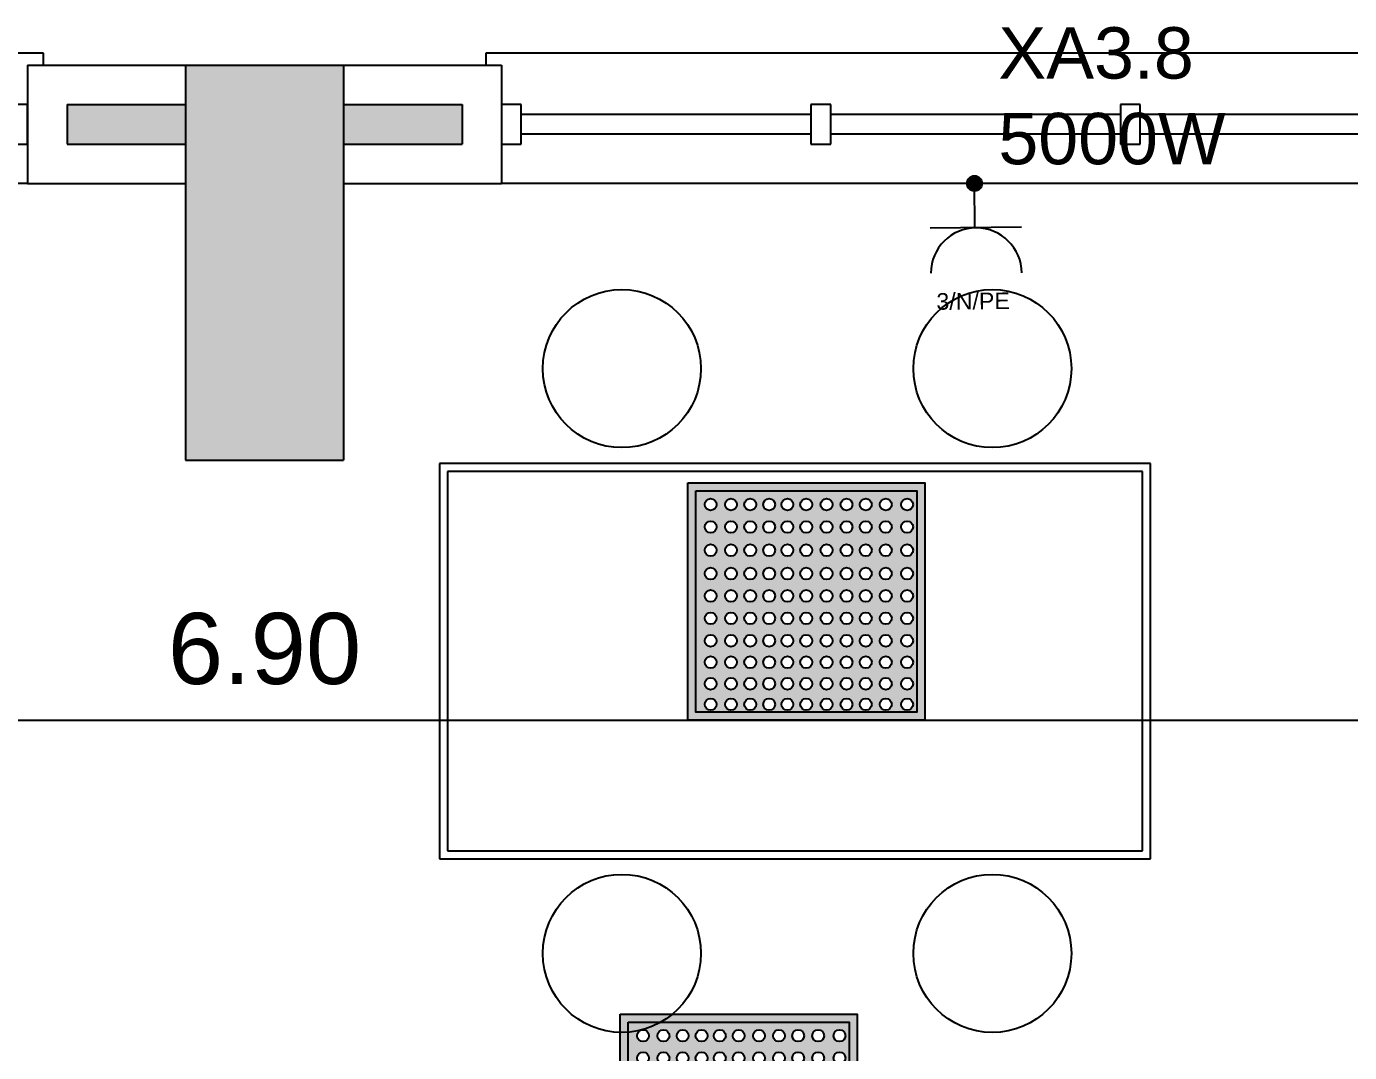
# Model space of a CAD drawing. Header units: metres. Extents: x -11 to 85, y -301 to 135.
# Drawn here: x 32.471 to 35.821, y -101.106 to -98.51 of the extents above; entities that cross this region are included whole.
import ezdxf

# ---------------------------------------------------------------- set-up
doc = ezdxf.new("R2010")
doc.units = ezdxf.units.M
doc.header["$LTSCALE"] = 0.036
doc.header["$PDMODE"] = 2
for name, color, linetype in [('arxitek aorofos', 252, 'Continuous'), ('DIMBLK', 252, 'Continuous'), ('HLEK-SYMBOL', 3, 'Continuous'), ('HLEK_FL001_SYMBOLS', 230, 'Continuous'), ('Parathira', 252, 'Continuous')]:
    doc.layers.add(name, color=color, linetype=linetype)
doc.styles.add('COMU-N', font='arial.ttf')
doc.styles.get("Standard").update_dxf_attribs({"font": 'arial.ttf'})
doc.dimstyles.new('CADWDOT', dxfattribs={"dimscale": 0.1, "dimtxt": 1.8, "dimasz": 0.08, "dimexe": 2, "dimexo": 0, "dimgap": 0.09, "dimtad": 0, "dimrnd": 0.001, "dimzin": 0, "dimdsep": 46, "dimtxsty": 'Standard', "dimblk1": 'ARTDIM', "dimblk2": 'ARTDIM', "dimsah": 1, "dimcen": 0.09, "dimdle": 0.05, "dimse1": 1, "dimse2": 1, "dimadec": 0, "dimazin": 0, "dimtfac": 1, "dimtmove": 0, "dimatfit": 3, "dimldrblk": 'ARTDIM', "dimfxl": 2, "dimtvp": 0.9999, "dimtolj": 1, "dimtzin": 0, "dimarcsym": 0})

# ---------------------------------------------------------------- blocks, each defined once
blk = doc.blocks.new('A$C52D13D70')
at = {"layer": 'Parathira'}
for p, q in [((-0.33, 0.04), (-0.33, -2.44)), ((-0.3, 0.04), (-0.33, 0.04)), ((-0.1, 0), (-0.2, 0)), ((-0.2, 0), (-0.2, -0.05)), ((-0.1, -0.05), (-0.1, 0)), ((0, 0), (0, -2.4)), ((-0.2, -0.05), (-0.1, -0.05)), ((-0.175, -0.05), (-0.175, -0.7833)), ((-0.125, -0.05), (-0.125, -0.7833)), ((-0.1, -0.7833), (-0.2, -0.7833)), ((-0.2, -0.7833), (-0.2, -0.8333)), ((-0.1, -0.8333), (-0.1, -0.7833)), ((-0.2, -0.8333), (-0.1, -0.8333)), ((-0.175, -0.8333), (-0.175, -1.5667)), ((-0.125, -0.8333), (-0.125, -1.5667)), ((-0.1, -1.5667), (-0.2, -1.5667)), ((-0.2, -1.5667), (-0.2, -1.6167)), ((-0.1, -1.6167), (-0.1, -1.5667)), ((-0.2, -1.6167), (-0.1, -1.6167)), ((-0.175, -1.6167), (-0.175, -2.35)), ((-0.125, -1.6167), (-0.125, -2.35)), ((-0.1, -2.35), (-0.2, -2.35)), ((-0.2, -2.35), (-0.2, -2.4)), ((-0.1, -2.4), (-0.1, -2.35)), ((-0.2, -2.4), (-0.1, -2.4)), ((-0.33, -2.44), (-0.3, -2.44))]:
    blk.add_line(p, q, dxfattribs=at)
blk = doc.blocks.new('ARTDIM')
at = {"layer": 'DIMBLK'}
for p, q in [((0, -24.9975), (0, 24.9975)), ((-24.9975, 0), (24.9975, 0))]:
    blk.add_line(p, q, dxfattribs=at)
blk.add_circle((0, 0), 8.25, dxfattribs=at)
blk = doc.blocks.new('*D1091')
at = {"layer": 'arxitek aorofos', "color": 0, "lineweight": -2}
blk.add_line((29.6317, -100.2648), (36.5157, -100.2648), dxfattribs=at)
at = {"layer": 'Defpoints', "color": 0, "transparency": 16777216}
for p in [(29.6237, -99.6075), (36.5237, -99.6075), (36.5237, -100.2648)]:
    blk.add_point(p, dxfattribs=at)
at = {"layer": 'arxitek aorofos', "color": 0, "lineweight": -2, "xscale": 0.008, "yscale": 0.008, "zscale": 0.008, "rotation": 180}
blk.add_blockref('ARTDIM', (29.6237, -100.2648), dxfattribs=at)
at = {"layer": 'arxitek aorofos', "color": 0, "lineweight": -2, "xscale": 0.008, "yscale": 0.008, "zscale": 0.008}
blk.add_blockref('ARTDIM', (36.5237, -100.2648), dxfattribs=at)
at = {"layer": 'arxitek aorofos', "color": 0, "insert": (33.0737, -100.0848), "char_height": 0.18, "attachment_point": 5}
blk.add_mtext('\\A1;6.90', dxfattribs=at)
blk = doc.blocks.new('thranio erga 2')
at = {"layer": 'arxitek aorofos'}
for p, q in [((-8.9619, 41.375), (-8.9619, 40.375)), ((-7.1619, 41.375), (-8.9619, 41.375)), ((-7.1619, 40.375), (-7.1619, 41.375)), ((-8.9419, 41.355), (-8.9419, 40.395)), ((-7.1819, 41.355), (-8.9419, 41.355)), ((-7.1819, 40.395), (-7.1819, 41.355)), ((-8.9619, 40.375), (-7.1619, 40.375)), ((-8.9419, 40.395), (-7.1819, 40.395))]:
    blk.add_line(p, q, dxfattribs=at)
for centre in [(-8.5002, 41.615), (-7.5622, 41.615), (-8.5002, 40.1355), (-7.5622, 40.1355)]:
    blk.add_circle(centre, 0.2, dxfattribs=at)
blk = doc.blocks.new('gJ6_a14')
at = {"linetype": 'Continuous'}
for p, q in [((-0.1176, 0.1119), (0.113, 0.1119)), ((0, 0.1119), (0, 0))]:
    blk.add_line(p, q, dxfattribs=at)
blk.add_arc((-0.0023, 0.2279), 0.1153, 180, 358.9566, dxfattribs=at)
blk = doc.blocks.new('*X1779')
at = {"color": 0}
for p, q in [((15.598, 2.587), (15.737, 2.727)), ((15.598, 2.622), (15.702, 2.727)), ((15.601, 2.607), (15.609, 2.616)), ((15.604, 2.646), (15.605, 2.647)), ((15.605, 2.559), (15.765, 2.719)), ((15.605, 2.577), (15.614, 2.585)), ((15.609, 2.652), (15.618, 2.66)), ((15.614, 2.621), (15.623, 2.63)), ((15.617, 2.536), (15.789, 2.707)), ((15.618, 2.59), (15.627, 2.599)), ((15.623, 2.665), (15.631, 2.674)), ((15.627, 2.634), (15.636, 2.643)), ((15.631, 2.603), (15.64, 2.612)), ((15.633, 2.516), (15.808, 2.691)), ((15.636, 2.678), (15.645, 2.687)), ((15.636, 2.572), (15.645, 2.581)), ((15.64, 2.647), (15.649, 2.656)), ((15.645, 2.616), (15.654, 2.625)), ((15.649, 2.691), (15.658, 2.7)), ((15.649, 2.585), (15.658, 2.594)), ((15.653, 2.501), (15.824, 2.672)), ((15.654, 2.66), (15.662, 2.669)), ((15.658, 2.63), (15.667, 2.638)), ((15.662, 2.705), (15.671, 2.714)), ((15.662, 2.599), (15.671, 2.607)), ((15.667, 2.674), (15.676, 2.683)), ((15.667, 2.568), (15.676, 2.577)), ((15.671, 2.643), (15.68, 2.652)), ((15.676, 2.718), (15.678, 2.721)), ((15.676, 2.489), (15.836, 2.648)), ((15.676, 2.612), (15.685, 2.621)), ((15.68, 2.687), (15.689, 2.696)), ((15.68, 2.581), (15.689, 2.59)), ((15.685, 2.656), (15.693, 2.665)), ((15.689, 2.625), (15.698, 2.634)), ((15.693, 2.7), (15.702, 2.709)), ((15.693, 2.594), (15.702, 2.603)), ((15.698, 2.669), (15.707, 2.678)), ((15.702, 2.638), (15.711, 2.647)), ((15.705, 2.482), (15.843, 2.62)), ((15.707, 2.714), (15.715, 2.722)), ((15.707, 2.607), (15.715, 2.616)), ((15.711, 2.683), (15.72, 2.691)), ((15.711, 2.577), (15.72, 2.585)), ((15.715, 2.652), (15.724, 2.66)), ((15.72, 2.727), (15.721, 2.728)), ((15.72, 2.621), (15.729, 2.63)), ((15.724, 2.696), (15.733, 2.705)), ((15.724, 2.59), (15.733, 2.599)), ((15.729, 2.665), (15.738, 2.674)), ((15.733, 2.634), (15.742, 2.643)), ((15.738, 2.709), (15.746, 2.718)), ((15.738, 2.603), (15.746, 2.612)), ((15.741, 2.482), (15.842, 2.584)), ((15.742, 2.678), (15.751, 2.687)), ((15.742, 2.572), (15.751, 2.581)), ((15.746, 2.647), (15.755, 2.656)), ((15.751, 2.722), (15.752, 2.724)), ((15.751, 2.616), (15.76, 2.625)), ((15.755, 2.691), (15.764, 2.7)), ((15.755, 2.585), (15.764, 2.594)), ((15.76, 2.66), (15.768, 2.669)), ((15.764, 2.63), (15.773, 2.638)), ((15.768, 2.705), (15.777, 2.714)), ((15.768, 2.599), (15.777, 2.607)), ((15.773, 2.674), (15.782, 2.683)), ((15.773, 2.568), (15.782, 2.577)), ((15.777, 2.643), (15.786, 2.652)), ((15.782, 2.612), (15.791, 2.621)), ((15.786, 2.687), (15.795, 2.696)), ((15.786, 2.581), (15.795, 2.59)), ((15.791, 2.656), (15.799, 2.665)), ((15.795, 2.625), (15.804, 2.634)), ((15.799, 2.594), (15.808, 2.603)), ((15.804, 2.669), (15.813, 2.678)), ((15.808, 2.638), (15.817, 2.647)), ((15.813, 2.607), (15.822, 2.616)), ((15.817, 2.577), (15.826, 2.585)), ((15.822, 2.652), (15.83, 2.66)), ((15.826, 2.621), (15.835, 2.63)), ((15.83, 2.59), (15.839, 2.599)), ((15.839, 2.634), (15.84, 2.635)), ((15.844, 2.603), (15.844, 2.603)), ((15.611, 2.547), (15.618, 2.554)), ((15.623, 2.559), (15.631, 2.568)), ((15.627, 2.528), (15.636, 2.537)), ((15.64, 2.541), (15.649, 2.55)), ((15.645, 2.51), (15.654, 2.519)), ((15.654, 2.554), (15.662, 2.563)), ((15.658, 2.523), (15.667, 2.532)), ((15.664, 2.494), (15.671, 2.501)), ((15.671, 2.537), (15.68, 2.546)), ((15.676, 2.506), (15.685, 2.515)), ((15.685, 2.55), (15.693, 2.559)), ((15.689, 2.519), (15.698, 2.528)), ((15.693, 2.488), (15.702, 2.497)), ((15.698, 2.563), (15.707, 2.572)), ((15.702, 2.532), (15.711, 2.541)), ((15.707, 2.501), (15.715, 2.51)), ((15.715, 2.546), (15.724, 2.554)), ((15.72, 2.515), (15.729, 2.523)), ((15.724, 2.484), (15.733, 2.493)), ((15.729, 2.559), (15.738, 2.568)), ((15.733, 2.528), (15.742, 2.537)), ((15.738, 2.497), (15.746, 2.506)), ((15.746, 2.541), (15.755, 2.55)), ((15.751, 2.51), (15.76, 2.519)), ((15.76, 2.554), (15.768, 2.563)), ((15.764, 2.523), (15.773, 2.532)), ((15.768, 2.493), (15.777, 2.501)), ((15.777, 2.537), (15.786, 2.546)), ((15.782, 2.506), (15.791, 2.515)), ((15.791, 2.55), (15.799, 2.559)), ((15.795, 2.519), (15.804, 2.528)), ((15.804, 2.563), (15.813, 2.572)), ((15.808, 2.532), (15.817, 2.541)), ((15.822, 2.546), (15.83, 2.554)), ((15.835, 2.559), (15.835, 2.56))]:
    blk.add_line(p, q, dxfattribs=at)
blk = doc.blocks.new('GJ6_A78')
at = {"layer": 'HLEK-SYMBOL', "color": 0, "linetype": 'Continuous'}
blk.add_circle((0, 0), 0.0989, dxfattribs=at)
at = {"layer": 'HLEK-SYMBOL', "color": 0, "xscale": 0.8, "yscale": 0.8, "zscale": 0.8}
blk.add_blockref('*X1779', (-12.576, -2.084), dxfattribs=at)
blk = doc.blocks.new('priza')
at = {"layer": 'HLEK_FL001_SYMBOLS', "xscale": 0.1951472641207488, "yscale": 0.1951472641207488, "zscale": 0.1951472641207488}
blk.add_blockref('GJ6_A78', (87.4, -100.4953), dxfattribs=at)
at = {"layer": 'HLEK_FL001_SYMBOLS', "rotation": 180}
blk.add_blockref('gJ6_a14', (87.4, -100.4952), dxfattribs=at)
blk = doc.blocks.new('biomixaniki priza 1')
at = {"layer": 'HLEK_FL001_SYMBOLS'}
blk.add_blockref('priza', (376.9186, 124.9321), dxfattribs=at)
at = {"layer": 'HLEK_FL001_SYMBOLS', "ltscale": 5}
blk.add_text('3/N/PE', height=0.042, dxfattribs=at).set_placement((464.2192, 24.1181))
blk = doc.blocks.new('led 46W tetragono')
at = {"layer": 'HLEK_FL001_SYMBOLS'}
h = blk.add_hatch(color=256, dxfattribs=at)
h.dxf.hatch_style = 1
h.paths.add_polyline_path([(104.7283, -8.1225), (104.7283, -8.7225), (105.3283, -8.7225), (105.3283, -8.1225)])
h.paths.add_polyline_path([(105.3083, -8.1425), (105.3083, -8.7025), (104.7483, -8.7025), (104.7483, -8.1425)], flags=16)
h.paths.add_polyline_path([(104.9493, -8.1771, -1), (104.9193, -8.1771, -1)], flags=0)
h.paths.add_polyline_path([(104.9954, -8.1771, -1), (104.9654, -8.1771, -1)], flags=0)
h.paths.add_polyline_path([(104.9014, -8.1771, -1), (104.8714, -8.1771, -1)], flags=0)
h.paths.add_polyline_path([(105.0432, -8.1771, -1), (105.0133, -8.1771, -1)], flags=0)
h.paths.add_polyline_path([(104.9493, -8.2338, -1), (104.9193, -8.2338, -1)], flags=0)
h.paths.add_polyline_path([(104.9954, -8.2338, -1), (104.9654, -8.2338, -1)], flags=0)
h.paths.add_polyline_path([(104.9014, -8.2338, -1), (104.8714, -8.2338, -1)], flags=0)
h.paths.add_polyline_path([(104.8526, -8.1771, -1), (104.8227, -8.1771, -1)], flags=0)
h.paths.add_polyline_path([(105.0432, -8.2338, -1), (105.0133, -8.2338, -1)], flags=0)
h.paths.add_polyline_path([(105.0946, -8.1771, -1), (105.0647, -8.1771, -1)], flags=0)
h.paths.add_polyline_path([(104.8526, -8.2338, -1), (104.8227, -8.2338, -1)], flags=0)
h.paths.add_polyline_path([(105.0946, -8.2338, -1), (105.0647, -8.2338, -1)], flags=0)
h.paths.add_polyline_path([(104.9493, -8.2927, -1), (104.9193, -8.2927, -1)], flags=0)
h.paths.add_polyline_path([(104.9954, -8.2927, -1), (104.9654, -8.2927, -1)], flags=0)
h.paths.add_polyline_path([(104.8012, -8.1771, -1), (104.7713, -8.1771, -1)], flags=0)
h.paths.add_polyline_path([(104.9014, -8.2927, -1), (104.8714, -8.2927, -1)], flags=0)
h.paths.add_polyline_path([(105.0432, -8.2927, -1), (105.0133, -8.2927, -1)], flags=0)
h.paths.add_polyline_path([(105.1452, -8.1771, -1), (105.1152, -8.1771, -1)], flags=0)
h.paths.add_polyline_path([(104.8012, -8.2338, -1), (104.7713, -8.2338, -1)], flags=0)
h.paths.add_polyline_path([(104.8526, -8.2927, -1), (104.8227, -8.2927, -1)], flags=0)
h.paths.add_polyline_path([(105.1452, -8.2338, -1), (105.1152, -8.2338, -1)], flags=0)
h.paths.add_polyline_path([(105.0946, -8.2927, -1), (105.0647, -8.2927, -1)], flags=0)
h.paths.add_polyline_path([(104.9493, -8.3517, -1), (104.9193, -8.3517, -1)], flags=0)
h.paths.add_polyline_path([(104.9954, -8.3517, -1), (104.9654, -8.3517, -1)], flags=0)
h.paths.add_polyline_path([(105.1939, -8.1771, -1), (105.164, -8.1771, -1)], flags=0)
h.paths.add_polyline_path([(104.9014, -8.3517, -1), (104.8714, -8.3517, -1)], flags=0)
h.paths.add_polyline_path([(105.0432, -8.3517, -1), (105.0133, -8.3517, -1)], flags=0)
h.paths.add_polyline_path([(104.8012, -8.2927, -1), (104.7713, -8.2927, -1)], flags=0)
h.paths.add_polyline_path([(105.1452, -8.2927, -1), (105.1152, -8.2927, -1)], flags=0)
h.paths.add_polyline_path([(105.1939, -8.2338, -1), (105.164, -8.2338, -1)], flags=0)
h.paths.add_polyline_path([(104.8526, -8.3517, -1), (104.8227, -8.3517, -1)], flags=0)
h.paths.add_polyline_path([(105.0946, -8.3517, -1), (105.0647, -8.3517, -1)], flags=0)
h.paths.add_polyline_path([(105.1939, -8.2927, -1), (105.164, -8.2927, -1)], flags=0)
h.paths.add_polyline_path([(105.2445, -8.1771, -1), (105.2145, -8.1771, -1)], flags=0)
h.paths.add_polyline_path([(104.8012, -8.3517, -1), (104.7713, -8.3517, -1)], flags=0)
h.paths.add_polyline_path([(104.9493, -8.4083, -1), (104.9193, -8.4083, -1)], flags=0)
h.paths.add_polyline_path([(104.9954, -8.4083, -1), (104.9654, -8.4083, -1)], flags=0)
h.paths.add_polyline_path([(105.1452, -8.3517, -1), (105.1152, -8.3517, -1)], flags=0)
h.paths.add_polyline_path([(104.9014, -8.4083, -1), (104.8714, -8.4083, -1)], flags=0)
h.paths.add_polyline_path([(105.0432, -8.4083, -1), (105.0133, -8.4083, -1)], flags=0)
h.paths.add_polyline_path([(105.2445, -8.2338, -1), (105.2145, -8.2338, -1)], flags=0)
h.paths.add_polyline_path([(104.8526, -8.4083, -1), (104.8227, -8.4083, -1)], flags=0)
h.paths.add_polyline_path([(105.0946, -8.4083, -1), (105.0647, -8.4083, -1)], flags=0)
h.paths.add_polyline_path([(105.1939, -8.3517, -1), (105.164, -8.3517, -1)], flags=0)
h.paths.add_polyline_path([(105.2445, -8.2927, -1), (105.2145, -8.2927, -1)], flags=0)
h.paths.add_polyline_path([(104.8012, -8.4083, -1), (104.7713, -8.4083, -1)], flags=0)
h.paths.add_polyline_path([(105.1452, -8.4083, -1), (105.1152, -8.4083, -1)], flags=0)
h.paths.add_polyline_path([(105.2985, -8.1771, -1), (105.2686, -8.1771, -1)], flags=0)
h.paths.add_polyline_path([(104.9493, -8.465, -1), (104.9193, -8.465, -1)], flags=0)
h.paths.add_polyline_path([(104.9954, -8.465, -1), (104.9654, -8.465, -1)], flags=0)
h.paths.add_polyline_path([(104.9014, -8.465, -1), (104.8714, -8.465, -1)], flags=0)
h.paths.add_polyline_path([(105.0432, -8.465, -1), (105.0133, -8.465, -1)], flags=0)
h.paths.add_polyline_path([(105.2985, -8.2338, -1), (105.2686, -8.2338, -1)], flags=0)
h.paths.add_polyline_path([(105.2445, -8.3517, -1), (105.2145, -8.3517, -1)], flags=0)
h.paths.add_polyline_path([(104.8526, -8.465, -1), (104.8227, -8.465, -1)], flags=0)
h.paths.add_polyline_path([(105.1939, -8.4083, -1), (105.164, -8.4083, -1)], flags=0)
h.paths.add_polyline_path([(105.0946, -8.465, -1), (105.0647, -8.465, -1)], flags=0)
h.paths.add_polyline_path([(105.2985, -8.2927, -1), (105.2686, -8.2927, -1)], flags=0)
h.paths.add_polyline_path([(104.8012, -8.465, -1), (104.7713, -8.465, -1)], flags=0)
h.paths.add_polyline_path([(105.1452, -8.465, -1), (105.1152, -8.465, -1)], flags=0)
h.paths.add_polyline_path([(105.2445, -8.4083, -1), (105.2145, -8.4083, -1)], flags=0)
h.paths.add_polyline_path([(104.9493, -8.5217, -1), (104.9193, -8.5217, -1)], flags=0)
h.paths.add_polyline_path([(104.9954, -8.5217, -1), (104.9654, -8.5217, -1)], flags=0)
h.paths.add_polyline_path([(105.2985, -8.3517, -1), (105.2686, -8.3517, -1)], flags=0)
h.paths.add_polyline_path([(104.9014, -8.5217, -1), (104.8714, -8.5217, -1)], flags=0)
h.paths.add_polyline_path([(105.0432, -8.5217, -1), (105.0133, -8.5217, -1)], flags=0)
h.paths.add_polyline_path([(105.1939, -8.465, -1), (105.164, -8.465, -1)], flags=0)
h.paths.add_polyline_path([(104.8526, -8.5217, -1), (104.8227, -8.5217, -1)], flags=0)
h.paths.add_polyline_path([(105.0946, -8.5217, -1), (105.0647, -8.5217, -1)], flags=0)
h.paths.add_polyline_path([(104.8012, -8.5217, -1), (104.7713, -8.5217, -1)], flags=0)
h.paths.add_polyline_path([(105.1452, -8.5217, -1), (105.1152, -8.5217, -1)], flags=0)
h.paths.add_polyline_path([(105.2985, -8.4083, -1), (105.2686, -8.4083, -1)], flags=0)
h.paths.add_polyline_path([(105.2445, -8.465, -1), (105.2145, -8.465, -1)], flags=0)
h.paths.add_polyline_path([(104.9493, -8.5761, -1), (104.9193, -8.5761, -1)], flags=0)
h.paths.add_polyline_path([(104.9954, -8.5761, -1), (104.9654, -8.5761, -1)], flags=0)
h.paths.add_polyline_path([(105.1939, -8.5217, -1), (105.164, -8.5217, -1)], flags=0)
h.paths.add_polyline_path([(104.9014, -8.5761, -1), (104.8714, -8.5761, -1)], flags=0)
h.paths.add_polyline_path([(105.0432, -8.5761, -1), (105.0133, -8.5761, -1)], flags=0)
h.paths.add_polyline_path([(104.8526, -8.5761, -1), (104.8227, -8.5761, -1)], flags=0)
h.paths.add_polyline_path([(105.0946, -8.5761, -1), (105.0647, -8.5761, -1)], flags=0)
h.paths.add_polyline_path([(105.2985, -8.465, -1), (105.2686, -8.465, -1)], flags=0)
h.paths.add_polyline_path([(104.8012, -8.5761, -1), (104.7713, -8.5761, -1)], flags=0)
h.paths.add_polyline_path([(105.2445, -8.5217, -1), (105.2145, -8.5217, -1)], flags=0)
h.paths.add_polyline_path([(105.1452, -8.5761, -1), (105.1152, -8.5761, -1)], flags=0)
h.paths.add_polyline_path([(105.1939, -8.5761, -1), (105.164, -8.5761, -1)], flags=0)
h.paths.add_polyline_path([(104.9493, -8.6305, -1), (104.9193, -8.6305, -1)], flags=0)
h.paths.add_polyline_path([(104.9954, -8.6305, -1), (104.9654, -8.6305, -1)], flags=0)
h.paths.add_polyline_path([(104.9014, -8.6305, -1), (104.8714, -8.6305, -1)], flags=0)
h.paths.add_polyline_path([(105.0432, -8.6305, -1), (105.0133, -8.6305, -1)], flags=0)
h.paths.add_polyline_path([(105.2985, -8.5217, -1), (105.2686, -8.5217, -1)], flags=0)
h.paths.add_polyline_path([(104.8526, -8.6305, -1), (104.8227, -8.6305, -1)], flags=0)
h.paths.add_polyline_path([(105.0946, -8.6305, -1), (105.0647, -8.6305, -1)], flags=0)
h.paths.add_polyline_path([(105.2445, -8.5761, -1), (105.2145, -8.5761, -1)], flags=0)
h.paths.add_polyline_path([(104.8012, -8.6305, -1), (104.7713, -8.6305, -1)], flags=0)
h.paths.add_polyline_path([(105.1452, -8.6305, -1), (105.1152, -8.6305, -1)], flags=0)
h.paths.add_polyline_path([(105.1939, -8.6305, -1), (105.164, -8.6305, -1)], flags=0)
h.paths.add_polyline_path([(104.9493, -8.6826, -1), (104.9193, -8.6826, -1)], flags=0)
h.paths.add_polyline_path([(104.9954, -8.6826, -1), (104.9654, -8.6826, -1)], flags=0)
h.paths.add_polyline_path([(105.2985, -8.5761, -1), (105.2686, -8.5761, -1)], flags=0)
h.paths.add_polyline_path([(104.9014, -8.6826, -1), (104.8714, -8.6826, -1)], flags=0)
h.paths.add_polyline_path([(105.0432, -8.6826, -1), (105.0133, -8.6826, -1)], flags=0)
h.paths.add_polyline_path([(104.8526, -8.6826, -1), (104.8227, -8.6826, -1)], flags=0)
h.paths.add_polyline_path([(105.0946, -8.6826, -1), (105.0647, -8.6826, -1)], flags=0)
h.paths.add_polyline_path([(105.2445, -8.6305, -1), (105.2145, -8.6305, -1)], flags=0)
h.paths.add_polyline_path([(104.8012, -8.6826, -1), (104.7713, -8.6826, -1)], flags=0)
h.paths.add_polyline_path([(105.1452, -8.6826, -1), (105.1152, -8.6826, -1)], flags=0)
h.paths.add_polyline_path([(105.1939, -8.6826, -1), (105.164, -8.6826, -1)], flags=0)
h.paths.add_polyline_path([(105.2985, -8.6305, -1), (105.2686, -8.6305, -1)], flags=0)
h.paths.add_polyline_path([(105.2445, -8.6826, -1), (105.2145, -8.6826, -1)], flags=0)
h.paths.add_polyline_path([(105.2985, -8.6826, -1), (105.2686, -8.6826, -1)], flags=0)
h = blk.add_hatch(color=181, dxfattribs=at)
h.dxf.hatch_style = 1
h.paths.add_polyline_path([(104.7483, -8.1425), (104.7483, -8.7025), (105.3083, -8.7025), (105.3083, -8.1425)])
h.paths.add_polyline_path([(104.9954, -8.3517, -1), (104.9654, -8.3517, -1)], flags=16)
h.paths.add_polyline_path([(105.0432, -8.3517, -1), (105.0133, -8.3517, -1)], flags=16)
h.paths.add_polyline_path([(104.9654, -8.2927, -1), (104.9954, -8.2927, -1)], flags=16)
h.paths.add_polyline_path([(105.0133, -8.2927, -1), (105.0432, -8.2927, -1)], flags=16)
h.paths.add_polyline_path([(104.9493, -8.3517, -1), (104.9193, -8.3517, -1)], flags=16)
h.paths.add_polyline_path([(104.9193, -8.2927, -1), (104.9493, -8.2927, -1)], flags=16)
h.paths.add_polyline_path([(105.0946, -8.3517, -1), (105.0647, -8.3517, -1)], flags=16)
h.paths.add_polyline_path([(105.0647, -8.2927, -1), (105.0946, -8.2927, -1)], flags=16)
h.paths.add_polyline_path([(104.9954, -8.4083, -1), (104.9654, -8.4083, -1)], flags=16)
h.paths.add_polyline_path([(105.0432, -8.4083, -1), (105.0133, -8.4083, -1)], flags=16)
h.paths.add_polyline_path([(104.9654, -8.2338, -1), (104.9954, -8.2338, -1)], flags=16)
h.paths.add_polyline_path([(105.0133, -8.2338, -1), (105.0432, -8.2338, -1)], flags=16)
h.paths.add_polyline_path([(104.9493, -8.4083, -1), (104.9193, -8.4083, -1)], flags=16)
h.paths.add_polyline_path([(105.0946, -8.4083, -1), (105.0647, -8.4083, -1)], flags=16)
h.paths.add_polyline_path([(104.9193, -8.2338, -1), (104.9493, -8.2338, -1)], flags=16)
h.paths.add_polyline_path([(105.0647, -8.2338, -1), (105.0946, -8.2338, -1)], flags=16)
h.paths.add_polyline_path([(104.9014, -8.3517, -1), (104.8714, -8.3517, -1)], flags=16)
h.paths.add_polyline_path([(104.8714, -8.2927, -1), (104.9014, -8.2927, -1)], flags=16)
h.paths.add_polyline_path([(105.1452, -8.3517, -1), (105.1152, -8.3517, -1)], flags=16)
h.paths.add_polyline_path([(105.1152, -8.2927, -1), (105.1452, -8.2927, -1)], flags=16)
h.paths.add_polyline_path([(104.9954, -8.465, -1), (104.9654, -8.465, -1)], flags=16)
h.paths.add_polyline_path([(105.0432, -8.465, -1), (105.0133, -8.465, -1)], flags=16)
h.paths.add_polyline_path([(104.9014, -8.4083, -1), (104.8714, -8.4083, -1)], flags=16)
h.paths.add_polyline_path([(104.8714, -8.2338, -1), (104.9014, -8.2338, -1)], flags=16)
h.paths.add_polyline_path([(104.9654, -8.1771, -1), (104.9954, -8.1771, -1)], flags=16)
h.paths.add_polyline_path([(105.0133, -8.1771, -1), (105.0432, -8.1771, -1)], flags=16)
h.paths.add_polyline_path([(105.1452, -8.4083, -1), (105.1152, -8.4083, -1)], flags=16)
h.paths.add_polyline_path([(104.9493, -8.465, -1), (104.9193, -8.465, -1)], flags=16)
h.paths.add_polyline_path([(105.1152, -8.2338, -1), (105.1452, -8.2338, -1)], flags=16)
h.paths.add_polyline_path([(105.0946, -8.465, -1), (105.0647, -8.465, -1)], flags=16)
h.paths.add_polyline_path([(104.9193, -8.1771, -1), (104.9493, -8.1771, -1)], flags=16)
h.paths.add_polyline_path([(105.0647, -8.1771, -1), (105.0946, -8.1771, -1)], flags=16)
h.paths.add_polyline_path([(104.8526, -8.3517, -1), (104.8227, -8.3517, -1)], flags=16)
h.paths.add_polyline_path([(104.8227, -8.2927, -1), (104.8526, -8.2927, -1)], flags=16)
h.paths.add_polyline_path([(105.1939, -8.3517, -1), (105.164, -8.3517, -1)], flags=16)
h.paths.add_polyline_path([(105.164, -8.2927, -1), (105.1939, -8.2927, -1)], flags=16)
h.paths.add_polyline_path([(104.9014, -8.465, -1), (104.8714, -8.465, -1)], flags=16)
h.paths.add_polyline_path([(104.8526, -8.4083, -1), (104.8227, -8.4083, -1)], flags=16)
h.paths.add_polyline_path([(105.1452, -8.465, -1), (105.1152, -8.465, -1)], flags=16)
h.paths.add_polyline_path([(104.8714, -8.1771, -1), (104.9014, -8.1771, -1)], flags=16)
h.paths.add_polyline_path([(104.8227, -8.2338, -1), (104.8526, -8.2338, -1)], flags=16)
h.paths.add_polyline_path([(105.1939, -8.4083, -1), (105.164, -8.4083, -1)], flags=16)
h.paths.add_polyline_path([(105.1152, -8.1771, -1), (105.1452, -8.1771, -1)], flags=16)
h.paths.add_polyline_path([(104.9954, -8.5217, -1), (104.9654, -8.5217, -1)], flags=16)
h.paths.add_polyline_path([(105.0432, -8.5217, -1), (105.0133, -8.5217, -1)], flags=16)
h.paths.add_polyline_path([(105.164, -8.2338, -1), (105.1939, -8.2338, -1)], flags=16)
h.paths.add_polyline_path([(104.9493, -8.5217, -1), (104.9193, -8.5217, -1)], flags=16)
h.paths.add_polyline_path([(105.0946, -8.5217, -1), (105.0647, -8.5217, -1)], flags=16)
h.paths.add_polyline_path([(104.8526, -8.465, -1), (104.8227, -8.465, -1)], flags=16)
h.paths.add_polyline_path([(104.8012, -8.3517, -1), (104.7713, -8.3517, -1)], flags=16)
h.paths.add_polyline_path([(104.7713, -8.2927, -1), (104.8012, -8.2927, -1)], flags=16)
h.paths.add_polyline_path([(104.8227, -8.1771, -1), (104.8526, -8.1771, -1)], flags=16)
h.paths.add_polyline_path([(105.1939, -8.465, -1), (105.164, -8.465, -1)], flags=16)
h.paths.add_polyline_path([(105.2445, -8.3517, -1), (105.2145, -8.3517, -1)], flags=16)
h.paths.add_polyline_path([(104.9014, -8.5217, -1), (104.8714, -8.5217, -1)], flags=16)
h.paths.add_polyline_path([(105.2145, -8.2927, -1), (105.2445, -8.2927, -1)], flags=16)
h.paths.add_polyline_path([(105.164, -8.1771, -1), (105.1939, -8.1771, -1)], flags=16)
h.paths.add_polyline_path([(104.8012, -8.4083, -1), (104.7713, -8.4083, -1)], flags=16)
h.paths.add_polyline_path([(105.1452, -8.5217, -1), (105.1152, -8.5217, -1)], flags=16)
h.paths.add_polyline_path([(104.7713, -8.2338, -1), (104.8012, -8.2338, -1)], flags=16)
h.paths.add_polyline_path([(105.2445, -8.4083, -1), (105.2145, -8.4083, -1)], flags=16)
h.paths.add_polyline_path([(105.2145, -8.2338, -1), (105.2445, -8.2338, -1)], flags=16)
h.paths.add_polyline_path([(104.9954, -8.5761, -1), (104.9654, -8.5761, -1)], flags=16)
h.paths.add_polyline_path([(105.0432, -8.5761, -1), (105.0133, -8.5761, -1)], flags=16)
h.paths.add_polyline_path([(104.8526, -8.5217, -1), (104.8227, -8.5217, -1)], flags=16)
h.paths.add_polyline_path([(104.8012, -8.465, -1), (104.7713, -8.465, -1)], flags=16)
h.paths.add_polyline_path([(104.9493, -8.5761, -1), (104.9193, -8.5761, -1)], flags=16)
h.paths.add_polyline_path([(105.0946, -8.5761, -1), (105.0647, -8.5761, -1)], flags=16)
h.paths.add_polyline_path([(105.1939, -8.5217, -1), (105.164, -8.5217, -1)], flags=16)
h.paths.add_polyline_path([(104.7713, -8.1771, -1), (104.8012, -8.1771, -1)], flags=16)
h.paths.add_polyline_path([(105.2445, -8.465, -1), (105.2145, -8.465, -1)], flags=16)
h.paths.add_polyline_path([(105.2145, -8.1771, -1), (105.2445, -8.1771, -1)], flags=16)
h.paths.add_polyline_path([(104.9014, -8.5761, -1), (104.8714, -8.5761, -1)], flags=16)
h.paths.add_polyline_path([(105.1452, -8.5761, -1), (105.1152, -8.5761, -1)], flags=16)
h.paths.add_polyline_path([(105.2985, -8.3517, -1), (105.2686, -8.3517, -1)], flags=16)
h.paths.add_polyline_path([(105.2686, -8.2927, -1), (105.2985, -8.2927, -1)], flags=16)
h.paths.add_polyline_path([(105.2985, -8.4083, -1), (105.2686, -8.4083, -1)], flags=16)
h.paths.add_polyline_path([(104.8012, -8.5217, -1), (104.7713, -8.5217, -1)], flags=16)
h.paths.add_polyline_path([(105.2686, -8.2338, -1), (105.2985, -8.2338, -1)], flags=16)
h.paths.add_polyline_path([(105.2445, -8.5217, -1), (105.2145, -8.5217, -1)], flags=16)
h.paths.add_polyline_path([(104.8526, -8.5761, -1), (104.8227, -8.5761, -1)], flags=16)
h.paths.add_polyline_path([(104.9954, -8.6305, -1), (104.9654, -8.6305, -1)], flags=16)
h.paths.add_polyline_path([(105.1939, -8.5761, -1), (105.164, -8.5761, -1)], flags=16)
h.paths.add_polyline_path([(105.0432, -8.6305, -1), (105.0133, -8.6305, -1)], flags=16)
h.paths.add_polyline_path([(104.9493, -8.6305, -1), (104.9193, -8.6305, -1)], flags=16)
h.paths.add_polyline_path([(105.2985, -8.465, -1), (105.2686, -8.465, -1)], flags=16)
h.paths.add_polyline_path([(105.0946, -8.6305, -1), (105.0647, -8.6305, -1)], flags=16)
h.paths.add_polyline_path([(105.2686, -8.1771, -1), (105.2985, -8.1771, -1)], flags=16)
h.paths.add_polyline_path([(104.9014, -8.6305, -1), (104.8714, -8.6305, -1)], flags=16)
h.paths.add_polyline_path([(105.1452, -8.6305, -1), (105.1152, -8.6305, -1)], flags=16)
h.paths.add_polyline_path([(104.8012, -8.5761, -1), (104.7713, -8.5761, -1)], flags=16)
h.paths.add_polyline_path([(105.2445, -8.5761, -1), (105.2145, -8.5761, -1)], flags=16)
h.paths.add_polyline_path([(105.2985, -8.5217, -1), (105.2686, -8.5217, -1)], flags=16)
h.paths.add_polyline_path([(104.8526, -8.6305, -1), (104.8227, -8.6305, -1)], flags=16)
h.paths.add_polyline_path([(105.1939, -8.6305, -1), (105.164, -8.6305, -1)], flags=16)
h.paths.add_polyline_path([(104.9954, -8.6826, -1), (104.9654, -8.6826, -1)], flags=16)
h.paths.add_polyline_path([(105.0432, -8.6826, -1), (105.0133, -8.6826, -1)], flags=16)
h.paths.add_polyline_path([(104.9493, -8.6826, -1), (104.9193, -8.6826, -1)], flags=16)
h.paths.add_polyline_path([(105.0946, -8.6826, -1), (105.0647, -8.6826, -1)], flags=16)
h.paths.add_polyline_path([(104.8012, -8.6305, -1), (104.7713, -8.6305, -1)], flags=16)
h.paths.add_polyline_path([(104.9014, -8.6826, -1), (104.8714, -8.6826, -1)], flags=16)
h.paths.add_polyline_path([(105.2985, -8.5761, -1), (105.2686, -8.5761, -1)], flags=16)
h.paths.add_polyline_path([(105.1452, -8.6826, -1), (105.1152, -8.6826, -1)], flags=16)
h.paths.add_polyline_path([(105.2445, -8.6305, -1), (105.2145, -8.6305, -1)], flags=16)
h.paths.add_polyline_path([(104.8526, -8.6826, -1), (104.8227, -8.6826, -1)], flags=16)
h.paths.add_polyline_path([(105.1939, -8.6826, -1), (105.164, -8.6826, -1)], flags=16)
h.paths.add_polyline_path([(105.2985, -8.6305, -1), (105.2686, -8.6305, -1)], flags=16)
h.paths.add_polyline_path([(104.8012, -8.6826, -1), (104.7713, -8.6826, -1)], flags=16)
h.paths.add_polyline_path([(105.2445, -8.6826, -1), (105.2145, -8.6826, -1)], flags=16)
h.paths.add_polyline_path([(105.2985, -8.6826, -1), (105.2686, -8.6826, -1)], flags=16)
for points in [[(104.7283, -8.1225), (105.3283, -8.1225), (105.3283, -8.7225), (104.7283, -8.7225)], [(104.7483, -8.1425), (105.3083, -8.1425), (105.3083, -8.7025), (104.7483, -8.7025)]]:
    blk.add_lwpolyline(points, close=True, dxfattribs=at)
for centre in [(104.7862, -8.1771), (104.8377, -8.1771), (104.8864, -8.1771), (104.9343, -8.1771), (104.9804, -8.1771), (105.0282, -8.1771), (105.0797, -8.1771), (105.1302, -8.1771), (105.1789, -8.1771), (105.2295, -8.1771), (105.2835, -8.1771), (104.7862, -8.2338), (104.8377, -8.2338), (104.8864, -8.2338), (104.9343, -8.2338), (104.9804, -8.2338), (105.0282, -8.2338), (105.0797, -8.2338), (105.1302, -8.2338), (105.1789, -8.2338), (105.2295, -8.2338), (105.2835, -8.2338), (104.7862, -8.2927), (104.8377, -8.2927), (104.8864, -8.2927), (104.9343, -8.2927), (104.9804, -8.2927), (105.0282, -8.2927), (105.0797, -8.2927), (105.1302, -8.2927), (105.1789, -8.2927), (105.2295, -8.2927), (105.2835, -8.2927), (104.7862, -8.3517), (104.8377, -8.3517), (104.8864, -8.3517), (104.9343, -8.3517), (104.9804, -8.3517), (105.0282, -8.3517), (105.0797, -8.3517), (105.1302, -8.3517), (105.1789, -8.3517), (105.2295, -8.3517), (105.2835, -8.3517), (104.7862, -8.4083), (104.8377, -8.4083), (104.8864, -8.4083), (104.9343, -8.4083), (104.9804, -8.4083), (105.0282, -8.4083), (105.0797, -8.4083), (105.1302, -8.4083), (105.1789, -8.4083), (105.2295, -8.4083), (105.2835, -8.4083), (104.7862, -8.465), (104.8377, -8.465), (104.8864, -8.465), (104.9343, -8.465), (104.9804, -8.465), (105.0282, -8.465), (105.0797, -8.465), (105.1302, -8.465), (105.1789, -8.465), (105.2295, -8.465), (105.2835, -8.465), (104.7862, -8.5217), (104.8377, -8.5217), (104.8864, -8.5217), (104.9343, -8.5217), (104.9804, -8.5217), (105.0282, -8.5217), (105.0797, -8.5217), (105.1302, -8.5217), (105.1789, -8.5217), (105.2295, -8.5217), (105.2835, -8.5217), (104.7862, -8.5761), (104.8377, -8.5761), (104.8864, -8.5761), (104.9343, -8.5761), (104.9804, -8.5761), (105.0282, -8.5761), (105.0797, -8.5761), (105.1302, -8.5761), (105.1789, -8.5761), (105.2295, -8.5761), (105.2835, -8.5761), (104.7862, -8.6305), (104.8377, -8.6305), (104.8864, -8.6305), (104.9343, -8.6305), (104.9804, -8.6305), (105.0282, -8.6305), (105.0797, -8.6305), (105.1302, -8.6305), (105.1789, -8.6305), (105.2295, -8.6305), (105.2835, -8.6305), (104.7862, -8.6826), (104.8377, -8.6826), (104.8864, -8.6826), (104.9343, -8.6826), (104.9804, -8.6826), (105.0282, -8.6826), (105.0797, -8.6826), (105.1302, -8.6826), (105.1789, -8.6826), (105.2295, -8.6826), (105.2835, -8.6826)]:
    blk.add_circle(centre, 0.015, dxfattribs=at)

msp = doc.modelspace()

# ---------------------------------------------------------------- hatches: boundary and pattern name
at = {"layer": 'arxitek aorofos'}
for points in [[(33.2737, -98.6075), (32.8737, -98.6075), (32.8737, -99.6075), (33.2737, -99.6075)], [(32.8737, -98.8075), (32.8737, -98.7075), (32.5737, -98.7075), (32.5737, -98.8075)], [(33.5737, -98.8075), (33.5737, -98.7075), (33.2737, -98.7075), (33.2737, -98.8075)]]:
    msp.add_hatch(color=256, dxfattribs=at).paths.add_polyline_path(points)

# ---------------------------------------------------------------- linework, layer by layer
for p, q in [((32.4737, -98.6075), (32.4737, -98.9075)), ((32.4737, -98.6075), (32.8737, -98.6075)), ((32.8737, -98.6075), (33.2737, -98.6075)), ((32.8737, -98.6075), (32.8737, -99.6075)), ((33.2737, -98.6075), (33.2737, -99.6075)), ((33.2737, -98.6075), (33.6737, -98.6075)), ((33.6737, -98.6075), (33.6737, -98.9075)), ((32.5737, -98.7075), (32.8737, -98.7075)), ((32.5737, -98.7075), (32.5737, -98.8075)), ((33.2737, -98.7075), (33.5737, -98.7075)), ((33.5737, -98.7075), (33.5737, -98.8075)), ((32.5737, -98.8075), (32.8737, -98.8075)), ((33.2737, -98.8075), (33.5737, -98.8075)), ((32.4737, -98.9075), (32.8737, -98.9075)), ((33.2737, -98.9075), (33.6737, -98.9075)), ((32.8737, -99.6075), (33.2737, -99.6075))]:
    msp.add_line(p, q, dxfattribs=at)

# ---------------------------------------------------------------- block references
at = {"layer": 'arxitek aorofos', "rotation": 270}
for p in [(32.4737, -98.9075), (36.0737, -98.9075)]:
    msp.add_blockref('A$C52D13D70', p, dxfattribs=at)
at = {"layer": 'arxitek aorofos'}
msp.add_blockref('thranio erga 2', (42.4786, -140.9905), dxfattribs=at)
at = {"layer": 'HLEK_FL001_SYMBOLS', "rotation": 0.5799111527845139}
msp.add_blockref('biomixaniki priza 1', (-429.1765, -128.042), dxfattribs=at)
at = {"layer": 'HLEK_FL001_SYMBOLS'}
for p in [(-70.5831, -91.5423), (-70.7542, -92.8861)]:
    msp.add_blockref('led 46W tetragono', p, dxfattribs=at)

# ---------------------------------------------------------------- texts
at = {"layer": 'HLEK_FL001_SYMBOLS', "insert": (34.9315, -98.5119), "char_height": 0.13, "attachment_point": 1, "style": 'COMU-N'}
msp.add_mtext_dynamic_manual_height_columns('XA3.8\\P5000W', width=0.539109, gutter_width=0.65, heights=[0], dxfattribs=at)

# ---------------------------------------------------------------- dimensions: what is measured, and where the dimension line sits
at = {"layer": 'arxitek aorofos'}
dim = msp.add_linear_dim(base=(36.5237, -100.2648), p1=(29.6237, -99.6075), p2=(36.5237, -99.6075), dimstyle='CADWDOT', dxfattribs=at)
dim.commit()
dim.dimension.update_dxf_attribs({"geometry": '*D1091', "text_midpoint": (33.0737, -100.0848)})

doc.saveas('drawing.dxf')
